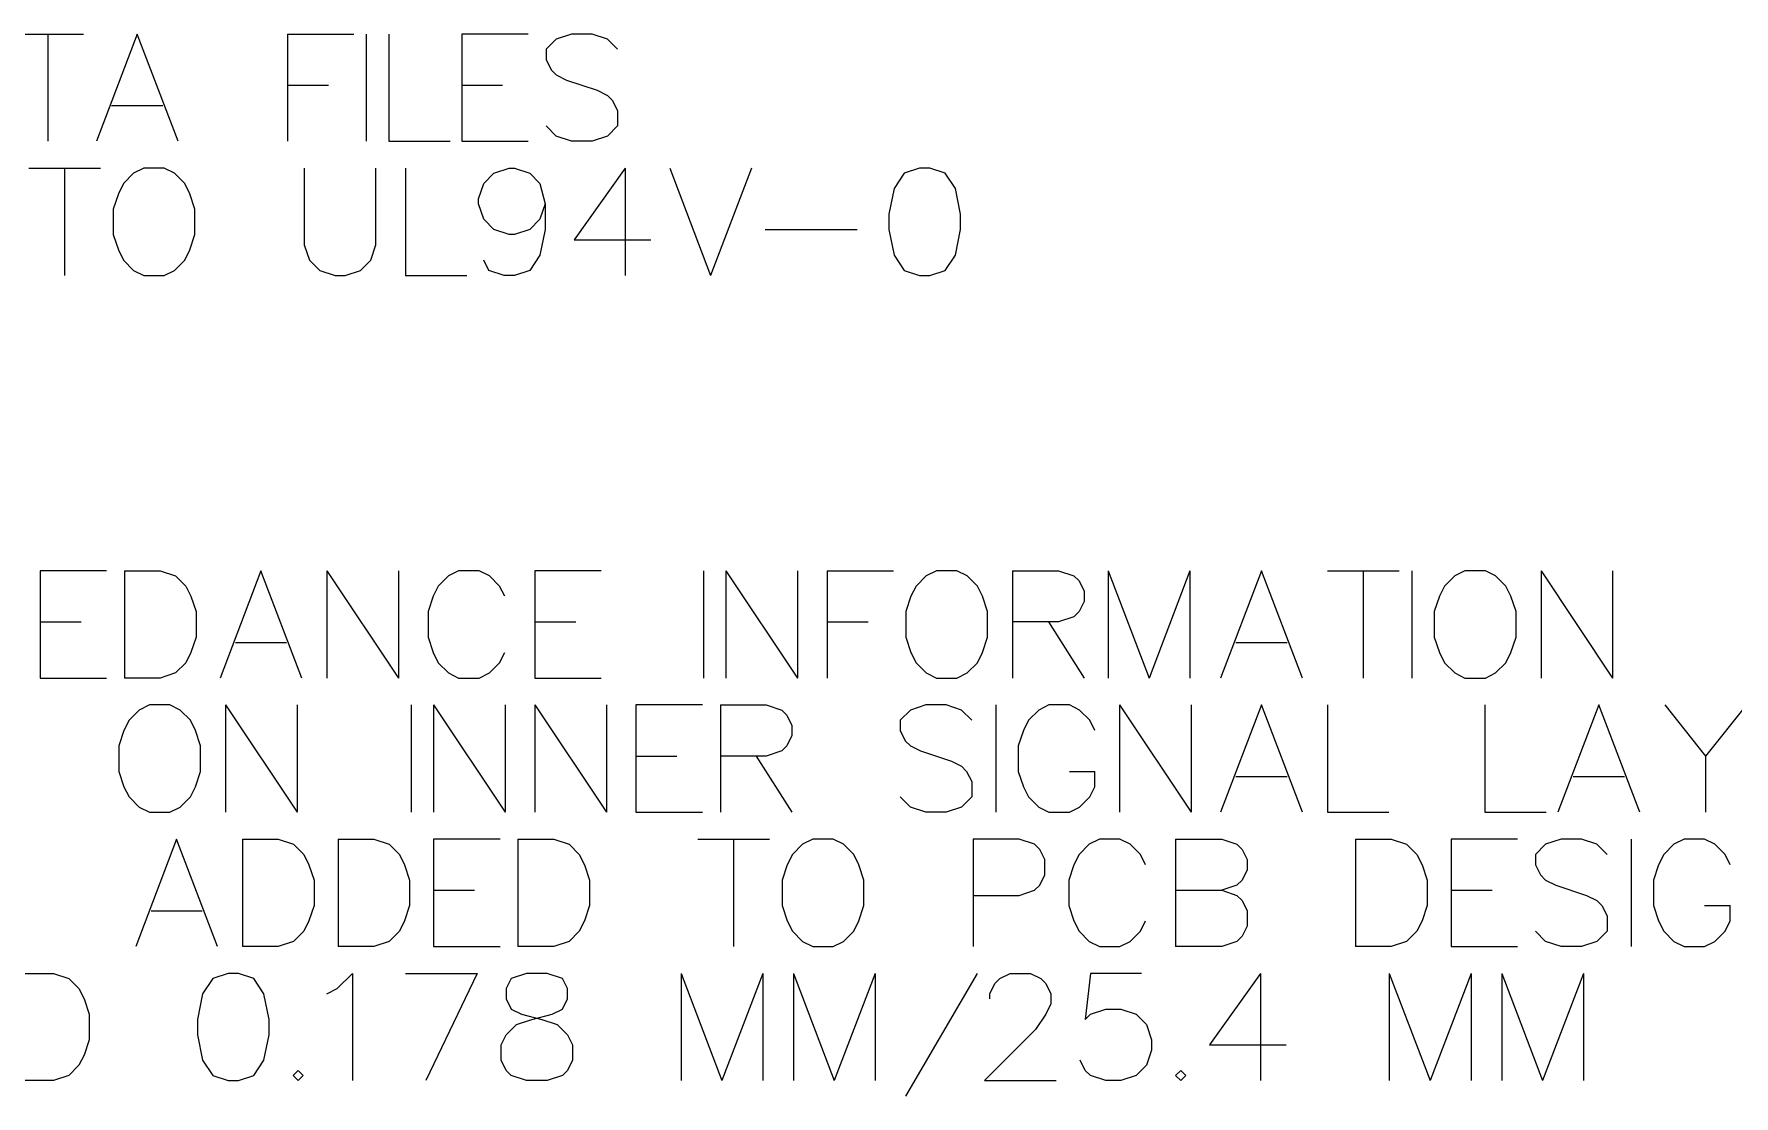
# Model space of a CAD drawing. Header units: millimetres. Extents: x 0 to 559, y 0 to 433.
# Drawn here: x 394.17 to 434.4, y 243.85 to 268.98 of the extents above; entities that cross this region are included whole.
import ezdxf

# ---------------------------------------------------------------- set-up
doc = ezdxf.new("R2010")
doc.units = ezdxf.units.MM
doc.layers.add('Mechanical7', color=56, linetype='Continuous')

msp = doc.modelspace()

# ---------------------------------------------------------------- linework, layer by layer
at = {"layer": 'Mechanical7'}
for p, q in [((393.653, 268.979), (395.346, 268.979)), ((394.5, 268.979), (394.5, 266.44)), ((396.616, 268.979), (395.649, 266.44)), ((397.583, 266.44), (396.616, 268.979)), ((400.171, 268.979), (400.171, 266.44)), ((400.171, 268.979), (401.743, 268.979)), ((402.034, 268.979), (402.034, 266.44)), ((402.566, 268.979), (402.566, 266.44)), ((405.867, 268.979), (404.295, 268.979)), ((404.295, 268.979), (404.295, 266.44)), ((406.532, 268.858), (406.29, 268.617)), ((406.895, 268.979), (406.532, 268.858)), ((407.379, 268.979), (406.895, 268.979)), ((407.741, 268.858), (407.379, 268.979)), ((407.983, 268.617), (407.741, 268.858)), ((406.29, 268.617), (406.29, 268.375)), ((406.29, 268.375), (406.411, 268.133)), ((406.411, 268.133), (406.532, 268.012)), ((406.532, 268.012), (406.774, 267.891)), ((400.171, 267.77), (401.139, 267.77)), ((404.295, 267.77), (405.262, 267.77)), ((406.774, 267.891), (407.499, 267.649)), ((407.499, 267.649), (407.741, 267.528)), ((407.741, 267.528), (407.862, 267.407)), ((396.011, 267.286), (397.221, 267.286)), ((407.862, 267.407), (407.983, 267.165)), ((407.983, 267.165), (407.983, 266.803)), ((406.532, 266.561), (406.29, 266.803)), ((407.983, 266.803), (407.741, 266.561)), ((402.566, 266.44), (404.017, 266.44)), ((404.295, 266.44), (405.867, 266.44)), ((406.895, 266.44), (406.532, 266.561)), ((407.379, 266.44), (406.895, 266.44)), ((407.741, 266.561), (407.379, 266.44)), ((394.052, 265.804), (395.745, 265.804)), ((394.899, 265.804), (394.899, 263.265)), ((396.531, 265.683), (396.29, 265.442)), ((396.773, 265.804), (396.531, 265.683)), ((397.257, 265.804), (396.773, 265.804)), ((397.499, 265.683), (397.257, 265.804)), ((397.741, 265.442), (397.499, 265.683)), ((400.57, 265.804), (400.57, 263.99)), ((402.263, 263.99), (402.263, 265.804)), ((402.965, 265.804), (402.965, 263.265)), ((404.815, 265.442), (405.057, 265.683)), ((405.057, 265.683), (405.42, 265.804)), ((405.42, 265.804), (405.54, 265.804)), ((405.54, 265.804), (405.903, 265.683)), ((405.903, 265.683), (406.145, 265.442)), ((408.165, 265.804), (406.955, 264.111)), ((408.165, 265.804), (408.165, 263.265)), ((409.217, 265.804), (410.184, 263.265)), ((411.151, 265.804), (410.184, 263.265)), ((414.767, 265.683), (414.525, 265.321)), ((415.13, 265.804), (414.767, 265.683)), ((415.372, 265.804), (415.13, 265.804)), ((415.735, 265.683), (415.372, 265.804)), ((415.976, 265.321), (415.735, 265.683)), ((396.169, 265.2), (396.048, 264.837)), ((396.29, 265.442), (396.169, 265.2)), ((397.862, 265.2), (397.741, 265.442)), ((397.983, 264.837), (397.862, 265.2)), ((404.694, 265.079), (404.815, 265.442)), ((406.145, 265.442), (406.266, 264.958)), ((414.525, 265.321), (414.404, 264.716)), ((416.097, 264.716), (415.976, 265.321)), ((396.048, 264.837), (396.048, 264.232)), ((397.983, 264.232), (397.983, 264.837)), ((404.694, 264.958), (404.694, 265.079)), ((404.815, 264.595), (404.694, 264.958)), ((406.266, 264.958), (406.145, 264.595)), ((406.266, 264.958), (406.266, 264.353)), ((414.404, 264.716), (414.404, 264.353)), ((416.097, 264.353), (416.097, 264.716)), ((405.057, 264.353), (404.815, 264.595)), ((405.42, 264.232), (405.057, 264.353)), ((405.903, 264.353), (405.54, 264.232)), ((406.145, 264.595), (405.903, 264.353)), ((406.266, 264.353), (406.145, 263.749)), ((411.478, 264.353), (413.655, 264.353)), ((414.404, 264.353), (414.525, 263.749)), ((415.976, 263.749), (416.097, 264.353)), ((396.048, 264.232), (396.169, 263.87)), ((397.862, 263.87), (397.983, 264.232)), ((400.57, 263.99), (400.691, 263.628)), ((402.142, 263.628), (402.263, 263.99)), ((405.54, 264.232), (405.42, 264.232)), ((406.955, 264.111), (408.769, 264.111)), ((396.169, 263.87), (396.29, 263.628)), ((396.29, 263.628), (396.531, 263.386)), ((397.499, 263.386), (397.741, 263.628)), ((397.741, 263.628), (397.862, 263.87)), ((400.691, 263.628), (400.933, 263.386)), ((401.901, 263.386), (402.142, 263.628)), ((404.936, 263.386), (404.815, 263.628)), ((406.145, 263.749), (405.903, 263.386)), ((414.525, 263.749), (414.767, 263.386)), ((415.735, 263.386), (415.976, 263.749)), ((396.531, 263.386), (396.773, 263.265)), ((396.773, 263.265), (397.257, 263.265)), ((397.257, 263.265), (397.499, 263.386)), ((400.933, 263.386), (401.296, 263.265)), ((401.296, 263.265), (401.538, 263.265)), ((401.538, 263.265), (401.901, 263.386)), ((402.965, 263.265), (404.416, 263.265)), ((405.299, 263.265), (404.936, 263.386)), ((405.54, 263.265), (405.299, 263.265)), ((405.903, 263.386), (405.54, 263.265)), ((414.767, 263.386), (415.13, 263.265)), ((415.13, 263.265), (415.372, 263.265)), ((415.372, 263.265), (415.735, 263.386)), ((395.891, 256.279), (394.318, 256.279)), ((394.318, 256.279), (394.318, 253.74)), ((396.314, 256.279), (396.314, 253.74)), ((396.314, 256.279), (397.16, 256.279)), ((397.16, 256.279), (397.523, 256.158)), ((399.542, 256.279), (398.575, 253.74)), ((400.51, 253.74), (399.542, 256.279)), ((401.102, 256.279), (401.102, 253.74)), ((401.102, 256.279), (402.795, 253.74)), ((402.795, 256.279), (402.795, 253.74)), ((404.222, 256.279), (403.98, 256.158)), ((404.706, 256.279), (404.222, 256.279)), ((404.948, 256.158), (404.706, 256.279)), ((407.596, 256.279), (406.024, 256.279)), ((406.024, 256.279), (406.024, 253.74)), ((410.015, 256.279), (410.015, 253.74)), ((410.547, 256.279), (410.547, 253.74)), ((410.547, 256.279), (412.24, 253.74)), ((412.24, 256.279), (412.24, 253.74)), ((412.941, 256.279), (412.941, 253.74)), ((412.941, 256.279), (414.513, 256.279)), ((415.529, 256.279), (415.287, 256.158)), ((416.013, 256.279), (415.529, 256.279)), ((416.255, 256.158), (416.013, 256.279)), ((417.331, 256.279), (417.331, 253.74)), ((417.331, 256.279), (418.419, 256.279)), ((418.419, 256.279), (418.782, 256.158)), ((419.592, 256.279), (419.592, 253.74)), ((419.592, 256.279), (420.56, 253.74)), ((421.527, 256.279), (420.56, 253.74)), ((421.527, 256.279), (421.527, 253.74)), ((423.22, 256.279), (422.252, 253.74)), ((424.187, 253.74), (423.22, 256.279)), ((424.78, 256.279), (426.473, 256.279)), ((425.626, 256.279), (425.626, 253.74)), ((426.775, 256.279), (426.775, 253.74)), ((428.033, 256.279), (427.791, 256.158)), ((428.516, 256.279), (428.033, 256.279)), ((428.758, 256.158), (428.516, 256.279)), ((429.835, 256.279), (429.835, 253.74)), ((429.835, 256.279), (431.528, 253.74)), ((431.528, 256.279), (431.528, 253.74)), ((397.523, 256.158), (397.765, 255.917)), ((397.765, 255.917), (397.886, 255.675)), ((403.739, 255.917), (403.618, 255.675)), ((403.98, 256.158), (403.739, 255.917)), ((405.19, 255.917), (404.948, 256.158)), ((405.311, 255.675), (405.19, 255.917)), ((415.045, 255.917), (414.924, 255.675)), ((415.287, 256.158), (415.045, 255.917)), ((416.496, 255.917), (416.255, 256.158)), ((416.617, 255.675), (416.496, 255.917)), ((418.782, 256.158), (418.903, 256.038)), ((418.903, 256.038), (419.024, 255.796)), ((427.549, 255.917), (427.428, 255.675)), ((427.791, 256.158), (427.549, 255.917)), ((429, 255.917), (428.758, 256.158)), ((429.121, 255.675), (429, 255.917)), ((397.886, 255.675), (398.007, 255.312)), ((403.618, 255.675), (403.497, 255.312)), ((414.924, 255.675), (414.803, 255.312)), ((416.738, 255.312), (416.617, 255.675)), ((419.024, 255.554), (418.903, 255.312)), ((419.024, 255.796), (419.024, 255.554)), ((427.428, 255.675), (427.307, 255.312)), ((429.242, 255.312), (429.121, 255.675)), ((394.318, 255.07), (395.286, 255.07)), ((398.007, 255.312), (398.007, 254.707)), ((403.497, 255.312), (403.497, 254.707)), ((406.024, 255.07), (406.992, 255.07)), ((412.941, 255.07), (413.909, 255.07)), ((414.803, 255.312), (414.803, 254.707)), ((416.738, 254.707), (416.738, 255.312)), ((418.419, 255.07), (417.331, 255.07)), ((418.177, 255.07), (419.024, 253.74)), ((418.782, 255.191), (418.419, 255.07)), ((418.903, 255.312), (418.782, 255.191)), ((427.307, 255.312), (427.307, 254.707)), ((429.242, 254.707), (429.242, 255.312)), ((398.007, 254.707), (397.886, 254.345)), ((403.497, 254.707), (403.618, 254.345)), ((414.803, 254.707), (414.924, 254.345)), ((416.617, 254.345), (416.738, 254.707)), ((427.307, 254.707), (427.428, 254.345)), ((429.121, 254.345), (429.242, 254.707)), ((397.886, 254.345), (397.765, 254.103)), ((398.938, 254.586), (400.147, 254.586)), ((403.618, 254.345), (403.739, 254.103)), ((405.19, 254.103), (405.311, 254.345)), ((414.924, 254.345), (415.045, 254.103)), ((416.496, 254.103), (416.617, 254.345)), ((422.615, 254.586), (423.825, 254.586)), ((427.428, 254.345), (427.549, 254.103)), ((429, 254.103), (429.121, 254.345)), ((397.523, 253.861), (397.16, 253.74)), ((397.765, 254.103), (397.523, 253.861)), ((403.739, 254.103), (403.98, 253.861)), ((403.98, 253.861), (404.222, 253.74)), ((404.706, 253.74), (404.948, 253.861)), ((404.948, 253.861), (405.19, 254.103)), ((415.045, 254.103), (415.287, 253.861)), ((415.287, 253.861), (415.529, 253.74)), ((416.013, 253.74), (416.255, 253.861)), ((416.255, 253.861), (416.496, 254.103)), ((427.549, 254.103), (427.791, 253.861)), ((427.791, 253.861), (428.033, 253.74)), ((428.516, 253.74), (428.758, 253.861)), ((428.758, 253.861), (429, 254.103)), ((394.318, 253.74), (395.891, 253.74)), ((397.16, 253.74), (396.314, 253.74)), ((404.222, 253.74), (404.706, 253.74)), ((406.024, 253.74), (407.596, 253.74)), ((415.529, 253.74), (416.013, 253.74)), ((428.033, 253.74), (428.516, 253.74)), ((396.906, 253.104), (396.664, 252.983)), ((397.39, 253.104), (396.906, 253.104)), ((397.632, 252.983), (397.39, 253.104)), ((398.708, 253.104), (398.708, 250.565)), ((398.708, 253.104), (400.401, 250.565)), ((400.401, 253.104), (400.401, 250.565)), ((403.098, 253.104), (403.098, 250.565)), ((403.63, 253.104), (403.63, 250.565)), ((403.63, 253.104), (405.323, 250.565)), ((405.323, 253.104), (405.323, 250.565)), ((406.024, 253.104), (406.024, 250.565)), ((406.024, 253.104), (407.717, 250.565)), ((407.717, 253.104), (407.717, 250.565)), ((409.991, 253.104), (408.418, 253.104)), ((408.418, 253.104), (408.418, 250.565)), ((410.414, 253.104), (410.414, 250.565)), ((410.414, 253.104), (411.502, 253.104)), ((411.502, 253.104), (411.865, 252.983)), ((415.275, 253.104), (414.912, 252.983)), ((415.759, 253.104), (415.275, 253.104)), ((416.122, 252.983), (415.759, 253.104)), ((416.932, 253.104), (416.932, 250.565)), ((418.189, 253.104), (417.947, 252.983)), ((418.673, 253.104), (418.189, 253.104)), ((418.915, 252.983), (418.673, 253.104)), ((419.858, 253.104), (419.858, 250.565)), ((419.858, 253.104), (421.551, 250.565)), ((421.551, 253.104), (421.551, 250.565)), ((423.22, 253.104), (422.252, 250.565)), ((424.187, 250.565), (423.22, 253.104)), ((424.78, 253.104), (424.78, 250.565)), ((428.504, 253.104), (428.504, 250.565)), ((431.201, 253.104), (430.234, 250.565)), ((432.168, 250.565), (431.201, 253.104)), ((432.761, 253.104), (433.728, 251.895)), ((434.696, 253.104), (433.728, 251.895)), ((396.423, 252.742), (396.302, 252.5)), ((396.664, 252.983), (396.423, 252.742)), ((397.874, 252.742), (397.632, 252.983)), ((397.995, 252.5), (397.874, 252.742)), ((411.865, 252.983), (411.986, 252.863)), ((411.986, 252.863), (412.107, 252.621)), ((412.107, 252.621), (412.107, 252.379)), ((414.912, 252.983), (414.67, 252.742)), ((414.67, 252.742), (414.67, 252.5)), ((416.363, 252.742), (416.122, 252.983)), ((417.706, 252.742), (417.585, 252.5)), ((417.947, 252.983), (417.706, 252.742)), ((419.157, 252.742), (418.915, 252.983)), ((419.278, 252.5), (419.157, 252.742)), ((396.302, 252.5), (396.181, 252.137)), ((398.116, 252.137), (397.995, 252.5)), ((412.107, 252.379), (411.986, 252.137)), ((414.67, 252.5), (414.791, 252.258)), ((414.791, 252.258), (414.912, 252.137)), ((417.585, 252.5), (417.464, 252.137)), ((396.181, 252.137), (396.181, 251.532)), ((398.116, 251.532), (398.116, 252.137)), ((408.418, 251.895), (409.386, 251.895)), ((411.502, 251.895), (410.414, 251.895)), ((411.26, 251.895), (412.107, 250.565)), ((411.865, 252.016), (411.502, 251.895)), ((411.986, 252.137), (411.865, 252.016)), ((414.912, 252.137), (415.154, 252.016)), ((415.154, 252.016), (415.88, 251.774)), ((417.464, 252.137), (417.464, 251.532)), ((433.728, 251.895), (433.728, 250.565)), ((396.181, 251.532), (396.302, 251.17)), ((397.995, 251.17), (398.116, 251.532)), ((415.88, 251.774), (416.122, 251.653)), ((416.122, 251.653), (416.242, 251.532)), ((416.242, 251.532), (416.363, 251.29)), ((417.464, 251.532), (417.585, 251.17)), ((418.673, 251.532), (419.278, 251.532)), ((419.278, 251.17), (419.278, 251.532)), ((396.302, 251.17), (396.423, 250.928)), ((397.874, 250.928), (397.995, 251.17)), ((416.363, 251.29), (416.363, 250.928)), ((417.585, 251.17), (417.706, 250.928)), ((419.157, 250.928), (419.278, 251.17)), ((422.615, 251.411), (423.825, 251.411)), ((430.596, 251.411), (431.806, 251.411)), ((396.423, 250.928), (396.664, 250.686)), ((396.664, 250.686), (396.906, 250.565)), ((397.39, 250.565), (397.632, 250.686)), ((397.632, 250.686), (397.874, 250.928)), ((414.912, 250.686), (414.67, 250.928)), ((415.275, 250.565), (414.912, 250.686)), ((416.122, 250.686), (415.759, 250.565)), ((416.363, 250.928), (416.122, 250.686)), ((417.706, 250.928), (417.947, 250.686)), ((417.947, 250.686), (418.189, 250.565)), ((418.673, 250.565), (418.915, 250.686)), ((418.915, 250.686), (419.157, 250.928)), ((396.906, 250.565), (397.39, 250.565)), ((408.418, 250.565), (409.991, 250.565)), ((415.759, 250.565), (415.275, 250.565)), ((418.189, 250.565), (418.673, 250.565)), ((424.78, 250.565), (426.231, 250.565)), ((428.504, 250.565), (429.955, 250.565)), ((397.547, 249.929), (396.58, 247.39)), ((398.515, 247.39), (397.547, 249.929)), ((399.107, 249.929), (399.107, 247.39)), ((399.107, 249.929), (399.954, 249.929)), ((399.954, 249.929), (400.316, 249.808)), ((400.316, 249.808), (400.558, 249.567)), ((401.368, 249.929), (401.368, 247.39)), ((401.368, 249.929), (402.215, 249.929)), ((402.215, 249.929), (402.578, 249.808)), ((402.578, 249.808), (402.82, 249.567)), ((405.202, 249.929), (403.63, 249.929)), ((403.63, 249.929), (403.63, 247.39)), ((405.625, 249.929), (405.625, 247.39)), ((405.625, 249.929), (406.472, 249.929)), ((406.472, 249.929), (406.834, 249.808)), ((406.834, 249.808), (407.076, 249.567)), ((409.882, 249.929), (411.575, 249.929)), ((410.728, 249.929), (410.728, 247.39)), ((412.361, 249.808), (412.119, 249.567)), ((412.603, 249.929), (412.361, 249.808)), ((413.086, 249.929), (412.603, 249.929)), ((413.328, 249.808), (413.086, 249.929)), ((413.57, 249.567), (413.328, 249.808)), ((417.488, 249.929), (416.4, 249.929)), ((416.4, 249.929), (416.4, 247.39)), ((417.851, 249.808), (417.488, 249.929)), ((417.972, 249.688), (417.851, 249.808)), ((419.145, 249.808), (418.903, 249.567)), ((419.387, 249.929), (419.145, 249.808)), ((419.87, 249.929), (419.387, 249.929)), ((420.112, 249.808), (419.87, 249.929)), ((420.354, 249.567), (420.112, 249.808)), ((421.188, 249.929), (421.188, 247.39)), ((421.188, 249.929), (422.277, 249.929)), ((422.277, 249.929), (422.639, 249.808)), ((422.639, 249.808), (422.76, 249.688)), ((425.445, 249.929), (425.445, 247.39)), ((425.445, 249.929), (426.291, 249.929)), ((426.291, 249.929), (426.654, 249.808)), ((426.654, 249.808), (426.896, 249.567)), ((429.278, 249.929), (427.706, 249.929)), ((427.706, 249.929), (427.706, 247.39)), ((429.943, 249.808), (429.702, 249.567)), ((430.306, 249.929), (429.943, 249.808)), ((430.79, 249.929), (430.306, 249.929)), ((431.153, 249.808), (430.79, 249.929)), ((431.395, 249.567), (431.153, 249.808)), ((431.963, 249.929), (431.963, 247.39)), ((432.979, 249.808), (432.737, 249.567)), ((433.221, 249.929), (432.979, 249.808)), ((433.704, 249.929), (433.221, 249.929)), ((433.946, 249.808), (433.704, 249.929)), ((434.188, 249.567), (433.946, 249.808)), ((400.558, 249.567), (400.679, 249.325)), ((402.82, 249.567), (402.941, 249.325)), ((407.076, 249.567), (407.197, 249.325)), ((412.119, 249.567), (411.998, 249.325)), ((413.691, 249.325), (413.57, 249.567)), ((418.093, 249.446), (417.972, 249.688)), ((418.093, 249.083), (418.093, 249.446)), ((418.903, 249.567), (418.782, 249.325)), ((420.475, 249.325), (420.354, 249.567)), ((422.76, 249.688), (422.881, 249.446)), ((422.881, 249.446), (422.881, 249.204)), ((426.896, 249.567), (427.017, 249.325)), ((429.702, 249.567), (429.702, 249.325)), ((432.737, 249.567), (432.616, 249.325)), ((434.309, 249.325), (434.188, 249.567)), ((400.679, 249.325), (400.8, 248.962)), ((402.941, 249.325), (403.061, 248.962)), ((407.197, 249.325), (407.318, 248.962)), ((411.998, 249.325), (411.877, 248.962)), ((413.812, 248.962), (413.691, 249.325)), ((417.972, 248.841), (418.093, 249.083)), ((418.782, 249.325), (418.661, 248.962)), ((422.881, 249.204), (422.76, 248.962)), ((427.017, 249.325), (427.138, 248.962)), ((429.702, 249.325), (429.822, 249.083)), ((429.822, 249.083), (429.943, 248.962)), ((432.616, 249.325), (432.495, 248.962)), ((400.8, 248.962), (400.8, 248.357)), ((403.061, 248.962), (403.061, 248.357)), ((403.63, 248.72), (404.597, 248.72)), ((407.318, 248.962), (407.318, 248.357)), ((411.877, 248.962), (411.877, 248.357)), ((413.812, 248.357), (413.812, 248.962)), ((416.4, 248.599), (417.488, 248.599)), ((417.488, 248.599), (417.851, 248.72)), ((417.851, 248.72), (417.972, 248.841)), ((418.661, 248.962), (418.661, 248.357)), ((421.188, 248.72), (422.277, 248.72)), ((422.639, 248.841), (422.277, 248.72)), ((422.277, 248.72), (422.639, 248.599)), ((422.76, 248.962), (422.639, 248.841)), ((422.639, 248.599), (422.76, 248.478)), ((427.138, 248.962), (427.138, 248.357)), ((427.706, 248.72), (428.674, 248.72)), ((429.943, 248.962), (430.185, 248.841)), ((430.185, 248.841), (430.911, 248.599)), ((430.911, 248.599), (431.153, 248.478)), ((432.495, 248.962), (432.495, 248.357)), ((396.943, 248.236), (398.152, 248.236)), ((400.8, 248.357), (400.679, 247.995)), ((403.061, 248.357), (402.941, 247.995)), ((407.318, 248.357), (407.197, 247.995)), ((411.877, 248.357), (411.998, 247.995)), ((413.691, 247.995), (413.812, 248.357)), ((418.661, 248.357), (418.782, 247.995)), ((422.76, 248.478), (422.881, 248.236)), ((422.881, 248.236), (422.881, 247.874)), ((427.138, 248.357), (427.017, 247.995)), ((431.153, 248.478), (431.274, 248.357)), ((431.274, 248.357), (431.395, 248.115)), ((432.495, 248.357), (432.616, 247.995)), ((433.704, 248.357), (434.309, 248.357)), ((434.309, 247.995), (434.309, 248.357)), ((400.679, 247.995), (400.558, 247.753)), ((402.941, 247.995), (402.82, 247.753)), ((407.197, 247.995), (407.076, 247.753)), ((411.998, 247.995), (412.119, 247.753)), ((413.57, 247.753), (413.691, 247.995)), ((418.782, 247.995), (418.903, 247.753)), ((420.354, 247.753), (420.475, 247.995)), ((422.881, 247.874), (422.76, 247.632)), ((427.017, 247.995), (426.896, 247.753)), ((431.395, 248.115), (431.395, 247.753)), ((432.616, 247.995), (432.737, 247.753)), ((434.188, 247.753), (434.309, 247.995)), ((400.316, 247.511), (399.954, 247.39)), ((400.558, 247.753), (400.316, 247.511)), ((402.578, 247.511), (402.215, 247.39)), ((402.82, 247.753), (402.578, 247.511)), ((406.834, 247.511), (406.472, 247.39)), ((407.076, 247.753), (406.834, 247.511)), ((412.119, 247.753), (412.361, 247.511)), ((412.361, 247.511), (412.603, 247.39)), ((413.086, 247.39), (413.328, 247.511)), ((413.328, 247.511), (413.57, 247.753)), ((418.903, 247.753), (419.145, 247.511)), ((419.145, 247.511), (419.387, 247.39)), ((419.87, 247.39), (420.112, 247.511)), ((420.112, 247.511), (420.354, 247.753)), ((422.639, 247.511), (422.277, 247.39)), ((422.76, 247.632), (422.639, 247.511)), ((426.654, 247.511), (426.291, 247.39)), ((426.896, 247.753), (426.654, 247.511)), ((429.943, 247.511), (429.702, 247.753)), ((430.306, 247.39), (429.943, 247.511)), ((431.153, 247.511), (430.79, 247.39)), ((431.395, 247.753), (431.153, 247.511)), ((432.737, 247.753), (432.979, 247.511)), ((432.979, 247.511), (433.221, 247.39)), ((433.704, 247.39), (433.946, 247.511)), ((433.946, 247.511), (434.188, 247.753)), ((399.954, 247.39), (399.107, 247.39)), ((402.215, 247.39), (401.368, 247.39)), ((403.63, 247.39), (405.202, 247.39)), ((406.472, 247.39), (405.625, 247.39)), ((412.603, 247.39), (413.086, 247.39)), ((419.387, 247.39), (419.87, 247.39)), ((422.277, 247.39), (421.188, 247.39)), ((426.291, 247.39), (425.445, 247.39)), ((427.706, 247.39), (429.278, 247.39)), ((430.79, 247.39), (430.306, 247.39)), ((433.221, 247.39), (433.704, 247.39)), ((393.786, 246.754), (394.633, 246.754)), ((394.633, 246.754), (394.996, 246.633)), ((394.996, 246.633), (395.238, 246.392)), ((398.406, 246.633), (398.164, 246.271)), ((398.769, 246.754), (398.406, 246.633)), ((399.01, 246.754), (398.769, 246.754)), ((399.373, 246.633), (399.01, 246.754)), ((399.615, 246.271), (399.373, 246.633)), ((401.344, 246.392), (401.707, 246.754)), ((401.707, 246.754), (401.707, 244.215)), ((402.965, 246.754), (404.658, 246.754)), ((404.658, 246.754), (403.448, 244.215)), ((405.468, 246.633), (405.347, 246.392)), ((405.831, 246.754), (405.468, 246.633)), ((406.314, 246.754), (405.831, 246.754)), ((406.677, 246.633), (406.314, 246.754)), ((406.798, 246.392), (406.677, 246.633)), ((409.483, 246.754), (409.483, 244.215)), ((409.483, 246.754), (410.45, 244.215)), ((411.417, 246.754), (410.45, 244.215)), ((411.417, 246.754), (411.417, 244.215)), ((412.143, 246.754), (412.143, 244.215)), ((412.143, 246.754), (413.11, 244.215)), ((414.078, 246.754), (413.11, 244.215)), ((414.078, 246.754), (414.078, 244.215)), ((414.803, 243.852), (416.496, 246.754)), ((416.908, 246.513), (417.028, 246.633)), ((417.028, 246.633), (417.27, 246.754)), ((417.27, 246.754), (417.754, 246.754)), ((417.754, 246.754), (417.996, 246.633)), ((417.996, 246.633), (418.117, 246.513)), ((419.169, 246.754), (419.048, 245.666)), ((420.378, 246.754), (419.169, 246.754)), ((423.196, 246.754), (421.986, 245.061)), ((423.196, 246.754), (423.196, 244.215)), ((426.243, 246.754), (426.243, 244.215)), ((426.243, 246.754), (427.21, 244.215)), ((428.178, 246.754), (427.21, 244.215)), ((428.178, 246.754), (428.178, 244.215)), ((428.903, 246.754), (428.903, 244.215)), ((428.903, 246.754), (429.871, 244.215)), ((430.838, 246.754), (429.871, 244.215)), ((430.838, 246.754), (430.838, 244.215)), ((395.238, 246.392), (395.358, 246.15)), ((398.164, 246.271), (398.043, 245.666)), ((399.736, 245.666), (399.615, 246.271)), ((401.102, 246.271), (401.344, 246.392)), ((405.347, 246.392), (405.347, 246.15)), ((406.798, 246.15), (406.798, 246.392)), ((416.787, 246.271), (416.908, 246.513)), ((416.787, 246.15), (416.787, 246.271)), ((418.117, 246.513), (418.238, 246.271)), ((418.238, 246.271), (418.238, 246.029)), ((395.358, 246.15), (395.479, 245.787)), ((395.479, 245.787), (395.479, 245.182)), ((405.347, 246.15), (405.468, 245.908)), ((405.468, 245.908), (405.71, 245.787)), ((405.71, 245.787), (406.193, 245.666)), ((405.952, 245.666), (406.435, 245.787)), ((406.435, 245.787), (406.677, 245.908)), ((406.677, 245.908), (406.798, 246.15)), ((418.117, 245.787), (417.875, 245.424)), ((418.238, 246.029), (418.117, 245.787)), ((419.048, 245.666), (419.169, 245.787)), ((419.169, 245.787), (419.532, 245.908)), ((419.532, 245.908), (419.894, 245.908)), ((419.894, 245.908), (420.257, 245.787)), ((420.257, 245.787), (420.499, 245.545)), ((398.043, 245.666), (398.043, 245.303)), ((399.736, 245.303), (399.736, 245.666)), ((405.347, 245.303), (405.589, 245.545)), ((405.589, 245.545), (405.952, 245.666)), ((406.193, 245.666), (406.556, 245.545)), ((406.556, 245.545), (406.798, 245.303)), ((417.875, 245.424), (416.666, 244.215)), ((420.499, 245.545), (420.62, 245.182)), ((395.479, 245.182), (395.358, 244.82)), ((398.043, 245.303), (398.164, 244.699)), ((399.615, 244.699), (399.736, 245.303)), ((405.226, 245.061), (405.347, 245.303)), ((405.226, 244.699), (405.226, 245.061)), ((406.798, 245.303), (406.919, 245.061)), ((406.919, 245.061), (406.919, 244.699)), ((420.62, 245.182), (420.62, 244.94)), ((421.986, 245.061), (423.8, 245.061)), ((395.238, 244.578), (394.996, 244.336)), ((395.358, 244.82), (395.238, 244.578)), ((398.164, 244.699), (398.406, 244.336)), ((399.373, 244.336), (399.615, 244.699)), ((405.347, 244.457), (405.226, 244.699)), ((406.919, 244.699), (406.798, 244.457)), ((419.048, 244.457), (418.927, 244.699)), ((420.499, 244.578), (420.257, 244.336)), ((420.62, 244.94), (420.499, 244.578)), ((394.633, 244.215), (393.786, 244.215)), ((394.996, 244.336), (394.633, 244.215)), ((398.406, 244.336), (398.769, 244.215)), ((398.769, 244.215), (399.01, 244.215)), ((399.01, 244.215), (399.373, 244.336)), ((400.425, 244.457), (400.304, 244.336)), ((400.304, 244.336), (400.425, 244.215)), ((400.546, 244.336), (400.425, 244.457)), ((400.425, 244.215), (400.546, 244.336)), ((405.468, 244.336), (405.347, 244.457)), ((405.831, 244.215), (405.468, 244.336)), ((406.314, 244.215), (405.831, 244.215)), ((406.677, 244.336), (406.314, 244.215)), ((406.798, 244.457), (406.677, 244.336)), ((416.666, 244.215), (418.359, 244.215)), ((419.169, 244.336), (419.048, 244.457)), ((419.532, 244.215), (419.169, 244.336)), ((419.894, 244.215), (419.532, 244.215)), ((420.257, 244.336), (419.894, 244.215)), ((421.309, 244.457), (421.188, 244.336)), ((421.188, 244.336), (421.309, 244.215)), ((421.43, 244.336), (421.309, 244.457)), ((421.309, 244.215), (421.43, 244.336))]:
    msp.add_line(p, q, dxfattribs=at)

doc.saveas('drawing.dxf')
